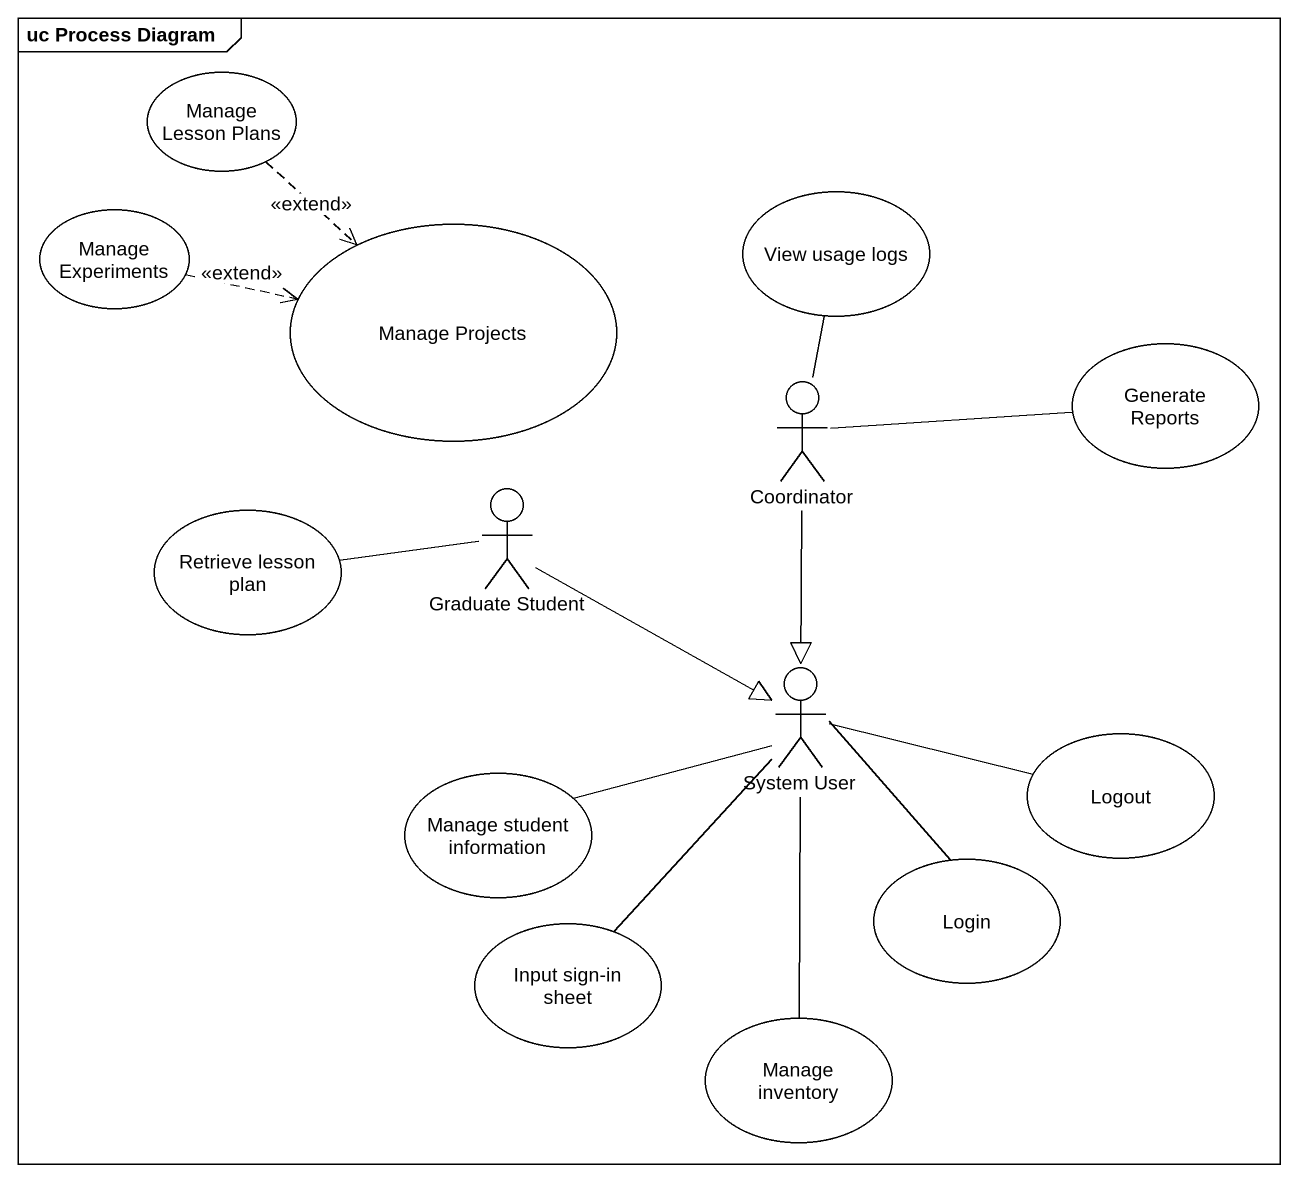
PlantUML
@startuml
mainframe uc Process Diagram
usecase "Manage Lesson Plans" as Manage_Lesson_Plans
usecase "View usage logs" as View_usage_logs
usecase "Manage Experiments" as Manage_Experiments
usecase "Manage Projects" as Manage_Projects
usecase "Generate Reports" as Generate_Reports
actor Coordinator
usecase "Retrieve lesson plan" as Retrieve_lesson_plan
actor "Graduate Student" as Graduate_Student
actor "System User" as System_User
usecase Logout
usecase "Manage student information" as Manage_student_information
usecase Login
usecase "Input sign-in sheet" as Input_sign_in_sheet
usecase "Manage inventory" as Manage_inventory
Manage_Lesson_Plans ..> Manage_Projects : <<extend>>
Manage_Experiments .right.> Manage_Projects : <<extend>>
Coordinator -up- View_usage_logs
Coordinator -right- Generate_Reports
Coordinator --|> System_User
Graduate_Student -left- Retrieve_lesson_plan
Graduate_Student --|> System_User
System_User -right- Logout
System_User -left- Manage_student_information
System_User -- Login
System_User -- Input_sign_in_sheet
System_User -- Manage_inventory
@enduml
